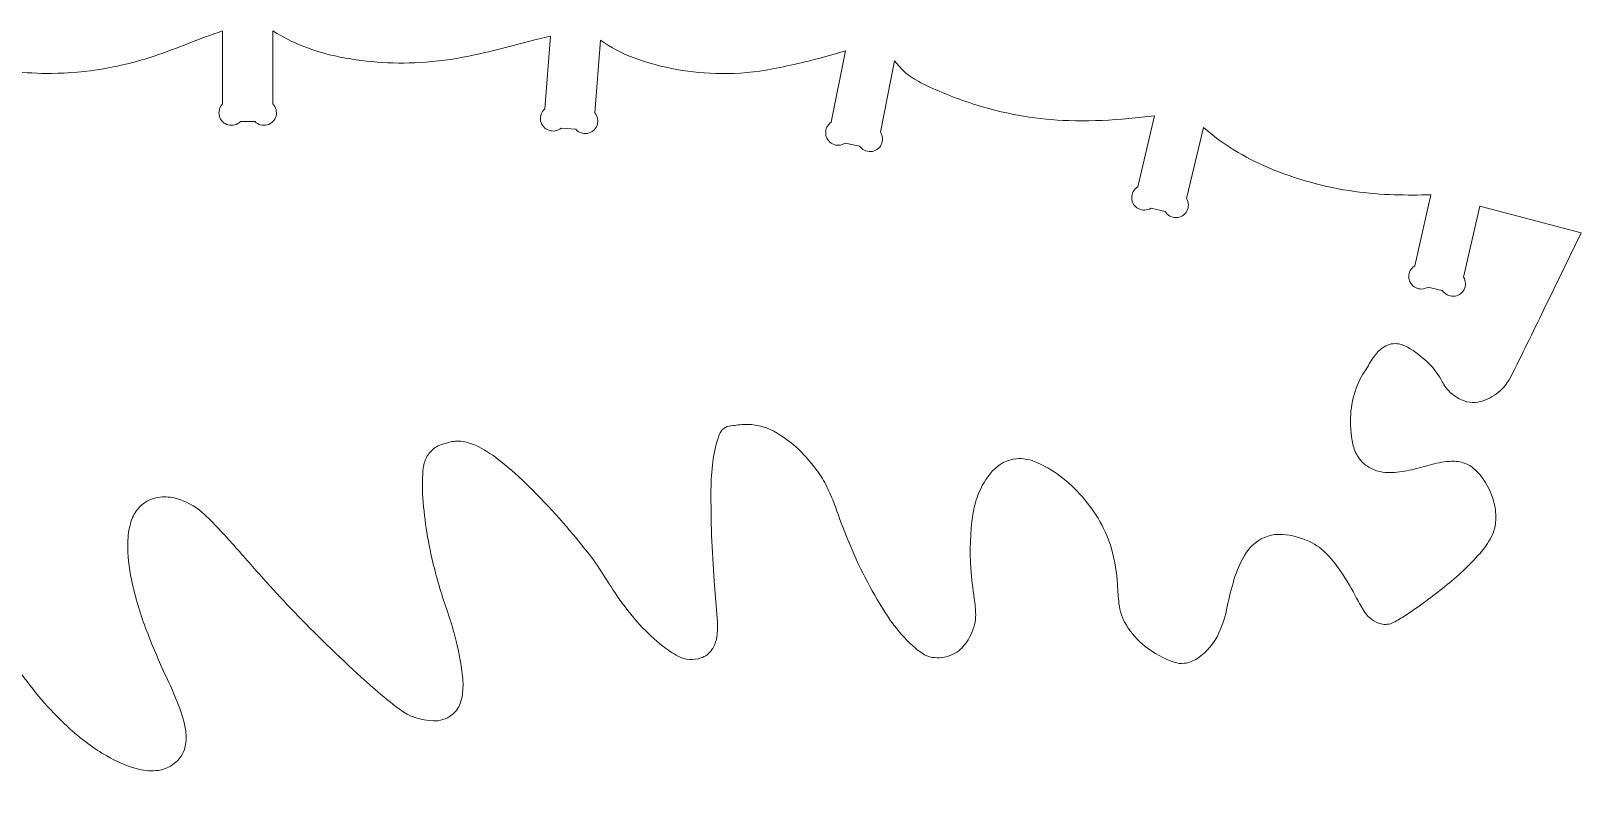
# Model space of a CAD drawing. Header units: centimetres. Extents: x -10.7 to 10.9, y -7.9 to 10.7.
# Drawn here: x -6.202 to -2.621, y -7.045 to -5.289 of the extents above; entities that cross this region are included whole.
import ezdxf

# ---------------------------------------------------------------- set-up
doc = ezdxf.new("R2010")
doc.units = ezdxf.units.CM
doc.header["$MEASUREMENT"] = 0
doc.layers.add('Capa 1', color=7, linetype='Continuous')

msp = doc.modelspace()

# ---------------------------------------------------------------- linework, layer by layer
at = {"layer": 'Capa 1', "color": 250, "lineweight": 18}
for points, knots in [([(-6.42526, -5.33746), (-6.39433, -5.34908), (-6.36272, -5.35878), (-6.3306, -5.36652), (-6.3306, -5.36652), (-6.27311, -5.38037), (-6.21416, -5.38711), (-6.15505, -5.38658), (-6.15505, -5.38658), (-6.1144, -5.38622), (-6.07383, -5.38263), (-6.03375, -5.37585), (-6.03375, -5.37585), (-5.99413, -5.36915), (-5.95512, -5.35929), (-5.91709, -5.34635), (-5.91709, -5.34635), (-5.89051, -5.3373), (-5.86415, -5.32761), (-5.83803, -5.31727), (-5.83803, -5.31727), (-5.81191, -5.30693), (-5.78552, -5.29734), (-5.75885, -5.28853)], [0, 0, 0, 0, 0.1428571, 0.1428571, 0.1428571, 0.1428571, 0.2857143, 0.2857143, 0.2857143, 0.2857143, 0.4285714, 0.4285714, 0.4285714, 0.4285714, 0.5714286, 0.5714286, 0.5714286, 0.5714286, 0.7142857, 0.7142857, 0.7142857, 0.7142857, 1, 1, 1, 1]), ([(-5.64301, -5.28853), (-5.59871, -5.31581), (-5.55007, -5.33531), (-5.49919, -5.34622), (-5.49919, -5.34622), (-5.43472, -5.36003), (-5.36872, -5.36513), (-5.30288, -5.3614), (-5.30288, -5.3614), (-5.26503, -5.35924), (-5.2274, -5.35431), (-5.19027, -5.34665), (-5.19027, -5.34665), (-5.16565, -5.34156), (-5.14115, -5.33584), (-5.11681, -5.32949)], [0, 0, 0, 0, 0.2, 0.2, 0.2, 0.2, 0.4, 0.4, 0.4, 0.4, 0.6, 0.6, 0.6, 0.6, 1, 1, 1, 1]), ([(-5.11681, -5.32949), (-5.11681, -5.32949), (-5.03469, -5.30854), (-5.03469, -5.30854), (-5.03469, -5.30854), (-5.03469, -5.30854), (-5.00146, -5.3007), (-5.00146, -5.3007), (-5.00146, -5.3007), (-5.00146, -5.3007), (-5.01455, -5.46877), (-5.01455, -5.46877)], [0, 0, 0, 0, 0.25, 0.25, 0.25, 0.25, 0.5, 0.5, 0.5, 0.5, 1, 1, 1, 1]), ([(-4.88596, -5.30971), (-4.86202, -5.32685), (-4.83587, -5.34067), (-4.80819, -5.35076), (-4.80819, -5.35076), (-4.7438, -5.37424), (-4.67588, -5.38652), (-4.60734, -5.38706), (-4.60734, -5.38706), (-4.56733, -5.38737), (-4.5274, -5.38369), (-4.48813, -5.37607), (-4.48813, -5.37607), (-4.44396, -5.36752), (-4.40015, -5.35721), (-4.3568, -5.34521)], [0, 0, 0, 0, 0.2, 0.2, 0.2, 0.2, 0.4, 0.4, 0.4, 0.4, 0.6, 0.6, 0.6, 0.6, 1, 1, 1, 1]), ([(-4.3568, -5.34521), (-4.3568, -5.34521), (-4.33797, -5.33989), (-4.33797, -5.33989), (-4.33797, -5.33989), (-4.33797, -5.33989), (-4.31998, -5.33475), (-4.31998, -5.33475), (-4.31998, -5.33475), (-4.31998, -5.33475), (-4.35286, -5.49954), (-4.35286, -5.49954)], [0, 0, 0, 0, 0.25, 0.25, 0.25, 0.25, 0.5, 0.5, 0.5, 0.5, 1, 1, 1, 1]), ([(-4.31998, -5.33475), (-4.31998, -5.33475), (-4.31989, -5.33422), (-4.31989, -5.33422), (-4.31989, -5.33422), (-4.31989, -5.33422), (-4.31915, -5.33451), (-4.31915, -5.33451), (-4.31915, -5.33451), (-4.31915, -5.33451), (-4.31998, -5.33475), (-4.31998, -5.33475)], [0, 0, 0, 0, 0.25, 0.25, 0.25, 0.25, 0.5, 0.5, 0.5, 0.5, 1, 1, 1, 1]), ([(-4.23929, -5.52218), (-4.23929, -5.52218), (-4.20651, -5.35767), (-4.20651, -5.35767), (-4.20651, -5.35767), (-4.20651, -5.35767), (-4.19111, -5.37521), (-4.19111, -5.37521)], [0, 0, 0, 0, 0.3333333, 0.3333333, 0.3333333, 0.3333333, 1, 1, 1, 1]), ([(-4.19111, -5.37521), (-4.18468, -5.3822), (-4.17747, -5.3884), (-4.16957, -5.3937), (-4.16957, -5.3937), (-4.15729, -5.40194), (-4.1444, -5.40924), (-4.13099, -5.41549), (-4.13099, -5.41549), (-4.09208, -5.43363), (-4.05194, -5.44901), (-4.01087, -5.46152), (-4.01087, -5.46152), (-3.9438, -5.48196), (-3.87433, -5.49344), (-3.80424, -5.49562), (-3.80424, -5.49562), (-3.76305, -5.49691), (-3.72183, -5.49574), (-3.68077, -5.49211)], [0, 0, 0, 0, 0.1666667, 0.1666667, 0.1666667, 0.1666667, 0.3333333, 0.3333333, 0.3333333, 0.3333333, 0.5, 0.5, 0.5, 0.5, 0.6666667, 0.6666667, 0.6666667, 0.6666667, 1, 1, 1, 1]), ([(-5.75885, -5.45709), (-5.76617, -5.46441), (-5.76903, -5.47507), (-5.76635, -5.48507), (-5.76635, -5.48507), (-5.76366, -5.49507), (-5.75585, -5.50287), (-5.74587, -5.50554), (-5.74587, -5.50554), (-5.73588, -5.50822), (-5.7252, -5.50536), (-5.71789, -5.49804)], [0, 0, 0, 0, 0.25, 0.25, 0.25, 0.25, 0.5, 0.5, 0.5, 0.5, 1, 1, 1, 1]), ([(-5.68396, -5.49804), (-5.67666, -5.50536), (-5.66598, -5.50822), (-5.656, -5.50554), (-5.656, -5.50554), (-5.64601, -5.50287), (-5.6382, -5.49507), (-5.63551, -5.48507), (-5.63551, -5.48507), (-5.63284, -5.47507), (-5.63569, -5.46441), (-5.64301, -5.45709)], [0, 0, 0, 0, 0.25, 0.25, 0.25, 0.25, 0.5, 0.5, 0.5, 0.5, 1, 1, 1, 1]), ([(-5.01455, -5.46877), (-5.02241, -5.47548), (-5.02609, -5.48589), (-5.02421, -5.49606), (-5.02421, -5.49606), (-5.02231, -5.50624), (-5.01513, -5.51462), (-5.00538, -5.51807), (-5.00538, -5.51807), (-4.99562, -5.52151), (-4.98478, -5.51951), (-4.97691, -5.51278)], [0, 0, 0, 0, 0.25, 0.25, 0.25, 0.25, 0.5, 0.5, 0.5, 0.5, 1, 1, 1, 1]), ([(-4.94309, -5.51541), (-4.93635, -5.52327), (-4.92595, -5.52695), (-4.91577, -5.52506), (-4.91577, -5.52506), (-4.90561, -5.52317), (-4.89721, -5.516), (-4.89377, -5.50624), (-4.89377, -5.50624), (-4.89032, -5.49648), (-4.89235, -5.48563), (-4.89908, -5.47777)], [0, 0, 0, 0, 0.25, 0.25, 0.25, 0.25, 0.5, 0.5, 0.5, 0.5, 1, 1, 1, 1]), ([(-4.35286, -5.49954), (-4.36147, -5.50529), (-4.36636, -5.51517), (-4.36568, -5.5255), (-4.36568, -5.5255), (-4.36502, -5.53583), (-4.3589, -5.54501), (-4.34961, -5.5496), (-4.34961, -5.5496), (-4.34034, -5.55417), (-4.32933, -5.55345), (-4.32071, -5.54771)], [0, 0, 0, 0, 0.25, 0.25, 0.25, 0.25, 0.5, 0.5, 0.5, 0.5, 1, 1, 1, 1]), ([(-3.68077, -5.49211), (-3.68077, -5.49211), (-3.64329, -5.48854), (-3.64329, -5.48854), (-3.64329, -5.48854), (-3.64329, -5.48854), (-3.60582, -5.48485), (-3.60582, -5.48485), (-3.60582, -5.48485), (-3.60582, -5.48485), (-3.64473, -5.64887), (-3.64473, -5.64887)], [0, 0, 0, 0, 0.25, 0.25, 0.25, 0.25, 0.5, 0.5, 0.5, 0.5, 1, 1, 1, 1]), ([(-3.49312, -5.51158), (-3.4484, -5.54995), (-3.39802, -5.58117), (-3.34375, -5.60411), (-3.34375, -5.60411), (-3.27966, -5.63117), (-3.21234, -5.64973), (-3.14344, -5.65932), (-3.14344, -5.65932), (-3.1131, -5.66354), (-3.08256, -5.66611), (-3.05195, -5.66705), (-3.05195, -5.66705), (-3.02372, -5.6679), (-2.99548, -5.66792), (-2.96725, -5.66713)], [0, 0, 0, 0, 0.2, 0.2, 0.2, 0.2, 0.4, 0.4, 0.4, 0.4, 0.6, 0.6, 0.6, 0.6, 1, 1, 1, 1]), ([(-4.28746, -5.55434), (-4.28172, -5.56295), (-4.27182, -5.56784), (-4.26148, -5.56716), (-4.26148, -5.56716), (-4.25116, -5.5665), (-4.24197, -5.56037), (-4.2374, -5.55108), (-4.2374, -5.55108), (-4.23281, -5.54181), (-4.23354, -5.5308), (-4.23929, -5.52218)], [0, 0, 0, 0, 0.25, 0.25, 0.25, 0.25, 0.5, 0.5, 0.5, 0.5, 1, 1, 1, 1]), ([(-3.64473, -5.64887), (-3.65352, -5.65431), (-3.65877, -5.66403), (-3.65847, -5.67437), (-3.65847, -5.67437), (-3.65817, -5.68471), (-3.65237, -5.6941), (-3.64327, -5.69901), (-3.64327, -5.69901), (-3.63416, -5.70392), (-3.62313, -5.7036), (-3.61432, -5.69817)], [0, 0, 0, 0, 0.25, 0.25, 0.25, 0.25, 0.5, 0.5, 0.5, 0.5, 1, 1, 1, 1]), ([(-3.5813, -5.70601), (-3.57587, -5.7148), (-3.56617, -5.72004), (-3.55583, -5.71974), (-3.55583, -5.71974), (-3.54548, -5.71944), (-3.53608, -5.71365), (-3.53117, -5.70455), (-3.53117, -5.70455), (-3.52627, -5.69544), (-3.52658, -5.68441), (-3.53202, -5.6756)], [0, 0, 0, 0, 0.25, 0.25, 0.25, 0.25, 0.5, 0.5, 0.5, 0.5, 1, 1, 1, 1]), ([(-2.89204, -5.85733), (-2.89204, -5.85733), (-2.85436, -5.69302), (-2.85436, -5.69302), (-2.85436, -5.69302), (-2.85436, -5.69302), (-2.73766, -5.72456), (-2.73766, -5.72456), (-2.73766, -5.72456), (-2.73766, -5.72456), (-2.6207, -5.75518), (-2.6207, -5.75518), (-2.6207, -5.75518), (-2.6207, -5.75518), (-2.69692, -5.91254), (-2.69692, -5.91254)], [0, 0, 0, 0, 0.2, 0.2, 0.2, 0.2, 0.4, 0.4, 0.4, 0.4, 0.6, 0.6, 0.6, 0.6, 1, 1, 1, 1]), ([(-3.00493, -5.83144), (-3.01371, -5.83694), (-3.01887, -5.84668), (-3.0185, -5.85702), (-3.0185, -5.85702), (-3.01811, -5.86736), (-3.01226, -5.87673), (-3.00311, -5.88157), (-3.00311, -5.88157), (-2.99396, -5.88641), (-2.98294, -5.886), (-2.97418, -5.88051)], [0, 0, 0, 0, 0.25, 0.25, 0.25, 0.25, 0.5, 0.5, 0.5, 0.5, 1, 1, 1, 1]), ([(-2.9411, -5.8881), (-2.9356, -5.89687), (-2.92586, -5.90202), (-2.91552, -5.90165), (-2.91552, -5.90165), (-2.90518, -5.90128), (-2.89582, -5.89542), (-2.89097, -5.88627), (-2.89097, -5.88627), (-2.88613, -5.87712), (-2.88654, -5.86609), (-2.89204, -5.85733)], [0, 0, 0, 0, 0.25, 0.25, 0.25, 0.25, 0.5, 0.5, 0.5, 0.5, 1, 1, 1, 1]), ([(-2.78689, -6.09437), (-2.79213, -6.10372), (-2.79885, -6.11217), (-2.80679, -6.11939), (-2.80679, -6.11939), (-2.81842, -6.12999), (-2.83208, -6.13811), (-2.84694, -6.14328), (-2.84694, -6.14328), (-2.86321, -6.14898), (-2.88107, -6.14818), (-2.89679, -6.1411), (-2.89679, -6.1411), (-2.90631, -6.13681), (-2.91503, -6.13098), (-2.9226, -6.12382), (-2.9226, -6.12382), (-2.93018, -6.11666), (-2.93651, -6.10829), (-2.94134, -6.09905), (-2.94134, -6.09905), (-2.94941, -6.08352), (-2.95985, -6.06936), (-2.97225, -6.05703), (-2.97225, -6.05703), (-2.98712, -6.04228), (-3.0038, -6.02951), (-3.0219, -6.01904), (-3.0219, -6.01904), (-3.02791, -6.01557), (-3.03447, -6.01313), (-3.04127, -6.01186), (-3.04127, -6.01186), (-3.05304, -6.00967), (-3.06518, -6.01201), (-3.07526, -6.01843), (-3.07526, -6.01843), (-3.08188, -6.02262), (-3.08782, -6.02781), (-3.09288, -6.03379), (-3.09288, -6.03379), (-3.10011, -6.04232), (-3.10645, -6.0516), (-3.11175, -6.06148)], [0, 0, 0, 0, 0.0833333, 0.0833333, 0.0833333, 0.0833333, 0.1666667, 0.1666667, 0.1666667, 0.1666667, 0.25, 0.25, 0.25, 0.25, 0.3333333, 0.3333333, 0.3333333, 0.3333333, 0.4166667, 0.4166667, 0.4166667, 0.4166667, 0.5, 0.5, 0.5, 0.5, 0.5833333, 0.5833333, 0.5833333, 0.5833333, 0.6666667, 0.6666667, 0.6666667, 0.6666667, 0.75, 0.75, 0.75, 0.75, 0.8333333, 0.8333333, 0.8333333, 0.8333333, 1, 1, 1, 1]), ([(-3.11806, -6.07171), (-3.12732, -6.08486), (-3.13481, -6.09918), (-3.14031, -6.11431), (-3.14031, -6.11431), (-3.14733, -6.13366), (-3.1515, -6.15391), (-3.15267, -6.17446), (-3.15267, -6.17446), (-3.154, -6.19756), (-3.15234, -6.22073), (-3.14773, -6.24341), (-3.14773, -6.24341), (-3.14558, -6.25391), (-3.1415, -6.26391), (-3.13566, -6.27292), (-3.13566, -6.27292), (-3.12817, -6.28447), (-3.11765, -6.29374), (-3.10524, -6.29971), (-3.10524, -6.29971), (-3.09187, -6.30614), (-3.07719, -6.30939), (-3.06236, -6.30919), (-3.06236, -6.30919), (-3.04723, -6.30897), (-3.03216, -6.30719), (-3.0174, -6.30382), (-3.0174, -6.30382), (-3.00198, -6.30031), (-2.98668, -6.2963), (-2.97152, -6.29179), (-2.97152, -6.29179), (-2.95634, -6.28725), (-2.94069, -6.28435), (-2.9249, -6.28314), (-2.9249, -6.28314), (-2.91412, -6.28229), (-2.90327, -6.28338), (-2.89288, -6.28634), (-2.89288, -6.28634), (-2.88426, -6.2888), (-2.87628, -6.29307), (-2.86949, -6.2989), (-2.86949, -6.2989), (-2.85836, -6.30842), (-2.84877, -6.31965), (-2.84109, -6.33214), (-2.84109, -6.33214), (-2.83006, -6.35014), (-2.82262, -6.3701), (-2.81919, -6.39093), (-2.81919, -6.39093), (-2.81719, -6.40325), (-2.81695, -6.41581), (-2.81852, -6.4282), (-2.81852, -6.4282), (-2.81983, -6.43843), (-2.82291, -6.44836), (-2.82765, -6.45753), (-2.82765, -6.45753), (-2.83478, -6.47134), (-2.84363, -6.48422), (-2.85401, -6.49581), (-2.85401, -6.49581), (-2.87881, -6.52354), (-2.90587, -6.54917), (-2.93493, -6.5724), (-2.93493, -6.5724), (-2.96443, -6.59599), (-2.99493, -6.61834), (-3.02631, -6.63934), (-3.02631, -6.63934), (-3.0353, -6.64534), (-3.04463, -6.65081), (-3.05426, -6.65568), (-3.05426, -6.65568), (-3.06302, -6.66013), (-3.07312, -6.66119), (-3.08262, -6.6587), (-3.08262, -6.6587), (-3.09827, -6.6546), (-3.11183, -6.64481), (-3.12066, -6.63126), (-3.12066, -6.63126), (-3.12742, -6.6209), (-3.13362, -6.6102), (-3.13928, -6.59921), (-3.13928, -6.59921), (-3.1498, -6.5788), (-3.16137, -6.55896), (-3.17396, -6.53975), (-3.17396, -6.53975), (-3.18351, -6.52521), (-3.19432, -6.51152), (-3.20625, -6.49886), (-3.20625, -6.49886), (-3.21814, -6.48627), (-3.23226, -6.47601), (-3.24794, -6.46862), (-3.24794, -6.46862), (-3.26767, -6.45931), (-3.28895, -6.45373), (-3.31072, -6.45216), (-3.31072, -6.45216), (-3.33346, -6.45052), (-3.35597, -6.45755), (-3.37371, -6.47188), (-3.37371, -6.47188), (-3.38369, -6.47993), (-3.39209, -6.48977), (-3.39847, -6.5009), (-3.39847, -6.5009), (-3.40858, -6.51855), (-3.41663, -6.53732), (-3.42242, -6.55683), (-3.42242, -6.55683), (-3.42848, -6.57725), (-3.43362, -6.59794), (-3.43784, -6.61883), (-3.43784, -6.61883), (-3.44205, -6.63977), (-3.44858, -6.66019), (-3.45729, -6.67968), (-3.45729, -6.67968), (-3.46796, -6.70357), (-3.48514, -6.72397), (-3.50685, -6.73857), (-3.50685, -6.73857), (-3.51595, -6.74469), (-3.52639, -6.74857), (-3.53728, -6.74991), (-3.53728, -6.74991), (-3.54508, -6.75088), (-3.553, -6.75006), (-3.56044, -6.7475), (-3.56044, -6.7475), (-3.58468, -6.73918), (-3.60732, -6.72677), (-3.62739, -6.71081), (-3.62739, -6.71081), (-3.64468, -6.69705), (-3.65944, -6.68039), (-3.67099, -6.66155), (-3.67099, -6.66155), (-3.68029, -6.64642), (-3.68616, -6.62943), (-3.68817, -6.61179), (-3.68817, -6.61179), (-3.68985, -6.59726), (-3.69102, -6.58267), (-3.69171, -6.56805), (-3.69171, -6.56805), (-3.69298, -6.54083), (-3.69735, -6.51385), (-3.70474, -6.48761), (-3.70474, -6.48761), (-3.71115, -6.46485), (-3.7203, -6.44294), (-3.73201, -6.42238), (-3.73201, -6.42238), (-3.75522, -6.3816), (-3.78636, -6.34591), (-3.82363, -6.31739), (-3.82363, -6.31739), (-3.84209, -6.30328), (-3.86241, -6.29174), (-3.88401, -6.28314), (-3.88401, -6.28314), (-3.89686, -6.27804), (-3.91072, -6.276), (-3.92449, -6.27723), (-3.92449, -6.27723), (-3.94627, -6.27919), (-3.96643, -6.28947), (-3.98081, -6.30595), (-3.98081, -6.30595), (-3.99504, -6.32228), (-4.00627, -6.34101), (-4.01395, -6.36127), (-4.01395, -6.36127), (-4.01949, -6.37586), (-4.02344, -6.39101), (-4.02573, -6.40645), (-4.02573, -6.40645), (-4.03181, -6.44759), (-4.03336, -6.48929), (-4.03032, -6.53078), (-4.03032, -6.53078), (-4.02863, -6.55395), (-4.02598, -6.57705), (-4.02238, -6.60003), (-4.02238, -6.60003), (-4.02046, -6.61239), (-4.01935, -6.62489), (-4.0191, -6.63741), (-4.0191, -6.63741), (-4.01896, -6.64522), (-4.01987, -6.65301), (-4.02183, -6.66057), (-4.02183, -6.66057), (-4.02607, -6.6769), (-4.03348, -6.69226), (-4.0436, -6.70575), (-4.0436, -6.70575), (-4.05211, -6.71708), (-4.06356, -6.72588), (-4.07672, -6.73117), (-4.07672, -6.73117), (-4.09019, -6.73659), (-4.10486, -6.73834), (-4.11924, -6.73619), (-4.11924, -6.73619), (-4.12779, -6.73492), (-4.13593, -6.73167), (-4.143, -6.72667), (-4.143, -6.72667), (-4.15788, -6.71616), (-4.17159, -6.70405), (-4.18385, -6.69057), (-4.18385, -6.69057), (-4.20023, -6.67256), (-4.21507, -6.65318), (-4.22816, -6.63263), (-4.22816, -6.63263), (-4.26174, -6.57994), (-4.29039, -6.52424), (-4.31373, -6.46626), (-4.31373, -6.46626), (-4.32411, -6.44044), (-4.33397, -6.41441), (-4.34329, -6.38819), (-4.34329, -6.38819), (-4.34831, -6.37405), (-4.35401, -6.36019), (-4.36041, -6.34662), (-4.36041, -6.34662), (-4.36657, -6.33354), (-4.37388, -6.32105), (-4.38225, -6.30927), (-4.38225, -6.30927), (-4.39604, -6.28985), (-4.4116, -6.27176), (-4.42876, -6.25521), (-4.42876, -6.25521), (-4.44576, -6.2388), (-4.46492, -6.22477), (-4.48569, -6.21351), (-4.48569, -6.21351), (-4.50702, -6.20194), (-4.53114, -6.1966), (-4.55537, -6.19806), (-4.55537, -6.19806), (-4.56656, -6.19875), (-4.57771, -6.19996), (-4.58879, -6.2017), (-4.58879, -6.2017), (-4.59495, -6.20266), (-4.60053, -6.20581), (-4.60454, -6.21057), (-4.60454, -6.21057), (-4.60797, -6.21466), (-4.61063, -6.21932), (-4.61242, -6.22435), (-4.61242, -6.22435), (-4.61926, -6.24372), (-4.62397, -6.26379), (-4.62645, -6.28421), (-4.62645, -6.28421), (-4.62905, -6.30563), (-4.63045, -6.32718), (-4.63061, -6.34876), (-4.63061, -6.34876), (-4.63113, -6.41928), (-4.62859, -6.48979), (-4.62299, -6.56007)], [0, 0, 0, 0, 0.0142857, 0.0142857, 0.0142857, 0.0142857, 0.0285714, 0.0285714, 0.0285714, 0.0285714, 0.0428571, 0.0428571, 0.0428571, 0.0428571, 0.0571429, 0.0571429, 0.0571429, 0.0571429, 0.0714286, 0.0714286, 0.0714286, 0.0714286, 0.0857143, 0.0857143, 0.0857143, 0.0857143, 0.1, 0.1, 0.1, 0.1, 0.1142857, 0.1142857, 0.1142857, 0.1142857, 0.1285714, 0.1285714, 0.1285714, 0.1285714, 0.1428571, 0.1428571, 0.1428571, 0.1428571, 0.1571429, 0.1571429, 0.1571429, 0.1571429, 0.1714286, 0.1714286, 0.1714286, 0.1714286, 0.1857143, 0.1857143, 0.1857143, 0.1857143, 0.2, 0.2, 0.2, 0.2, 0.2142857, 0.2142857, 0.2142857, 0.2142857, 0.2285714, 0.2285714, 0.2285714, 0.2285714, 0.2428571, 0.2428571, 0.2428571, 0.2428571, 0.2571429, 0.2571429, 0.2571429, 0.2571429, 0.2714286, 0.2714286, 0.2714286, 0.2714286, 0.2857143, 0.2857143, 0.2857143, 0.2857143, 0.3, 0.3, 0.3, 0.3, 0.3142857, 0.3142857, 0.3142857, 0.3142857, 0.3285714, 0.3285714, 0.3285714, 0.3285714, 0.3428571, 0.3428571, 0.3428571, 0.3428571, 0.3571429, 0.3571429, 0.3571429, 0.3571429, 0.3714286, 0.3714286, 0.3714286, 0.3714286, 0.3857143, 0.3857143, 0.3857143, 0.3857143, 0.4, 0.4, 0.4, 0.4, 0.4142857, 0.4142857, 0.4142857, 0.4142857, 0.4285714, 0.4285714, 0.4285714, 0.4285714, 0.4428571, 0.4428571, 0.4428571, 0.4428571, 0.4571429, 0.4571429, 0.4571429, 0.4571429, 0.4714286, 0.4714286, 0.4714286, 0.4714286, 0.4857143, 0.4857143, 0.4857143, 0.4857143, 0.5, 0.5, 0.5, 0.5, 0.5142857, 0.5142857, 0.5142857, 0.5142857, 0.5285714, 0.5285714, 0.5285714, 0.5285714, 0.5428571, 0.5428571, 0.5428571, 0.5428571, 0.5571429, 0.5571429, 0.5571429, 0.5571429, 0.5714286, 0.5714286, 0.5714286, 0.5714286, 0.5857143, 0.5857143, 0.5857143, 0.5857143, 0.6, 0.6, 0.6, 0.6, 0.6142857, 0.6142857, 0.6142857, 0.6142857, 0.6285714, 0.6285714, 0.6285714, 0.6285714, 0.6428571, 0.6428571, 0.6428571, 0.6428571, 0.6571429, 0.6571429, 0.6571429, 0.6571429, 0.6714286, 0.6714286, 0.6714286, 0.6714286, 0.6857143, 0.6857143, 0.6857143, 0.6857143, 0.7, 0.7, 0.7, 0.7, 0.7142857, 0.7142857, 0.7142857, 0.7142857, 0.7285714, 0.7285714, 0.7285714, 0.7285714, 0.7428571, 0.7428571, 0.7428571, 0.7428571, 0.7571429, 0.7571429, 0.7571429, 0.7571429, 0.7714286, 0.7714286, 0.7714286, 0.7714286, 0.7857143, 0.7857143, 0.7857143, 0.7857143, 0.8, 0.8, 0.8, 0.8, 0.8142857, 0.8142857, 0.8142857, 0.8142857, 0.8285714, 0.8285714, 0.8285714, 0.8285714, 0.8428571, 0.8428571, 0.8428571, 0.8428571, 0.8571429, 0.8571429, 0.8571429, 0.8571429, 0.8714286, 0.8714286, 0.8714286, 0.8714286, 0.8857143, 0.8857143, 0.8857143, 0.8857143, 0.9, 0.9, 0.9, 0.9, 0.9142857, 0.9142857, 0.9142857, 0.9142857, 0.9285714, 0.9285714, 0.9285714, 0.9285714, 0.9428571, 0.9428571, 0.9428571, 0.9428571, 0.9571429, 0.9571429, 0.9571429, 0.9571429, 0.9714286, 0.9714286, 0.9714286, 0.9714286, 1, 1, 1, 1]), ([(-5.25358, -6.24453), (-5.25874, -6.24608), (-5.26364, -6.24843), (-5.26812, -6.25145), (-5.26812, -6.25145), (-5.27548, -6.25641), (-5.28161, -6.263), (-5.28605, -6.27069), (-5.28605, -6.27069), (-5.29096, -6.2792), (-5.29406, -6.28862), (-5.29519, -6.29837), (-5.29519, -6.29837), (-5.29746, -6.31819), (-5.298, -6.33816), (-5.29681, -6.35807), (-5.29681, -6.35807), (-5.29358, -6.41154), (-5.28564, -6.46463), (-5.27307, -6.51671), (-5.27307, -6.51671), (-5.26437, -6.55276), (-5.25393, -6.58836), (-5.24175, -6.62338), (-5.24175, -6.62338), (-5.23521, -6.64225), (-5.22926, -6.6613), (-5.22394, -6.68054), (-5.22394, -6.68054), (-5.21489, -6.71326), (-5.20841, -6.74665), (-5.20457, -6.78039), (-5.20457, -6.78039), (-5.20299, -6.79429), (-5.2031, -6.80835), (-5.2049, -6.82222), (-5.2049, -6.82222), (-5.2058, -6.82919), (-5.20747, -6.83605), (-5.20989, -6.84265), (-5.20989, -6.84265), (-5.21378, -6.85323), (-5.22061, -6.8625), (-5.22958, -6.86933), (-5.22958, -6.86933), (-5.24192, -6.87873), (-5.25714, -6.88361), (-5.27264, -6.88312), (-5.27264, -6.88312), (-5.30078, -6.88226), (-5.32799, -6.87272), (-5.35054, -6.85585), (-5.35054, -6.85585), (-5.36994, -6.84134), (-5.38874, -6.82604), (-5.4069, -6.81001), (-5.4069, -6.81001), (-5.46188, -6.76145), (-5.51517, -6.711), (-5.56668, -6.65876), (-5.56668, -6.65876), (-5.6119, -6.61286), (-5.65566, -6.56556), (-5.69791, -6.51694), (-5.69791, -6.51694), (-5.72066, -6.49075), (-5.74377, -6.46489), (-5.76727, -6.43936), (-5.76727, -6.43936), (-5.77944, -6.42614), (-5.7923, -6.41353), (-5.80576, -6.40161), (-5.80576, -6.40161), (-5.82315, -6.38624), (-5.84379, -6.37504), (-5.86616, -6.36888), (-5.86616, -6.36888), (-5.87813, -6.36557), (-5.89059, -6.36447), (-5.90297, -6.36561), (-5.90297, -6.36561), (-5.92403, -6.36755), (-5.94331, -6.3782), (-5.95615, -6.39498), (-5.95615, -6.39498), (-5.96298, -6.40391), (-5.96807, -6.41402), (-5.97115, -6.42483), (-5.97115, -6.42483), (-5.97549, -6.43999), (-5.97779, -6.45563), (-5.97798, -6.4714), (-5.97798, -6.4714), (-5.97836, -6.49997), (-5.97551, -6.52849), (-5.9695, -6.55643), (-5.9695, -6.55643), (-5.96074, -6.59706), (-5.94887, -6.63693), (-5.93397, -6.67574), (-5.93397, -6.67574), (-5.9195, -6.71338), (-5.90364, -6.75049), (-5.88637, -6.78693), (-5.88637, -6.78693), (-5.87709, -6.80656), (-5.86845, -6.82651), (-5.86049, -6.84672), (-5.86049, -6.84672), (-5.85293, -6.86593), (-5.84746, -6.8859), (-5.84415, -6.90628), (-5.84415, -6.90628), (-5.84227, -6.91796), (-5.84261, -6.92992), (-5.84517, -6.94148), (-5.84517, -6.94148), (-5.84953, -6.96131), (-5.86228, -6.97829), (-5.88006, -6.98805), (-5.88006, -6.98805), (-5.89004, -6.99353), (-5.90105, -6.99688), (-5.91237, -6.99791), (-5.91237, -6.99791), (-5.9279, -6.9993), (-5.94356, -6.99773), (-5.95851, -6.99329), (-5.95851, -6.99329), (-5.98223, -6.98622), (-6.00503, -6.97637), (-6.02643, -6.96392), (-6.02643, -6.96392), (-6.05642, -6.94649), (-6.08452, -6.92594), (-6.11022, -6.90265), (-6.11022, -6.90265), (-6.15245, -6.86434), (-6.19037, -6.82151), (-6.22326, -6.77493), (-6.22326, -6.77493), (-6.22852, -6.76749), (-6.23344, -6.75981), (-6.23803, -6.75193), (-6.23803, -6.75193), (-6.25641, -6.72039), (-6.27692, -6.69015), (-6.29942, -6.66142), (-6.29942, -6.66142), (-6.32964, -6.62281), (-6.36231, -6.58619), (-6.39725, -6.55179), (-6.39725, -6.55179), (-6.41371, -6.53557), (-6.43089, -6.52007), (-6.44872, -6.50534), (-6.44872, -6.50534), (-6.46764, -6.48973), (-6.48792, -6.47586), (-6.50933, -6.46389), (-6.50933, -6.46389), (-6.5172, -6.45949), (-6.52573, -6.45636), (-6.53459, -6.45466), (-6.53459, -6.45466), (-6.54841, -6.45199), (-6.56272, -6.45489), (-6.57444, -6.4627), (-6.57444, -6.4627), (-6.58229, -6.46795), (-6.58944, -6.47414), (-6.59574, -6.48116), (-6.59574, -6.48116), (-6.6007, -6.4867), (-6.60535, -6.49252), (-6.60964, -6.49861), (-6.60964, -6.49861), (-6.61368, -6.50435), (-6.61691, -6.5106), (-6.61927, -6.51722), (-6.61927, -6.51722), (-6.62376, -6.52982), (-6.62653, -6.54295), (-6.62751, -6.5563), (-6.62751, -6.5563), (-6.62985, -6.58789), (-6.62932, -6.61963), (-6.62598, -6.65114), (-6.62598, -6.65114), (-6.62316, -6.67767), (-6.61908, -6.70404), (-6.61376, -6.73018), (-6.61376, -6.73018), (-6.60075, -6.79418), (-6.58419, -6.85742), (-6.56417, -6.9196), (-6.56417, -6.9196), (-6.5574, -6.94068), (-6.55015, -6.9616), (-6.54246, -6.98236), (-6.54246, -6.98236), (-6.53466, -7.00341), (-6.52642, -7.02431), (-6.51773, -7.04502)], [0, 0, 0, 0, 0.0192308, 0.0192308, 0.0192308, 0.0192308, 0.0384615, 0.0384615, 0.0384615, 0.0384615, 0.0576923, 0.0576923, 0.0576923, 0.0576923, 0.0769231, 0.0769231, 0.0769231, 0.0769231, 0.0961538, 0.0961538, 0.0961538, 0.0961538, 0.1153846, 0.1153846, 0.1153846, 0.1153846, 0.1346154, 0.1346154, 0.1346154, 0.1346154, 0.1538462, 0.1538462, 0.1538462, 0.1538462, 0.1730769, 0.1730769, 0.1730769, 0.1730769, 0.1923077, 0.1923077, 0.1923077, 0.1923077, 0.2115385, 0.2115385, 0.2115385, 0.2115385, 0.2307692, 0.2307692, 0.2307692, 0.2307692, 0.25, 0.25, 0.25, 0.25, 0.2692308, 0.2692308, 0.2692308, 0.2692308, 0.2884615, 0.2884615, 0.2884615, 0.2884615, 0.3076923, 0.3076923, 0.3076923, 0.3076923, 0.3269231, 0.3269231, 0.3269231, 0.3269231, 0.3461538, 0.3461538, 0.3461538, 0.3461538, 0.3653846, 0.3653846, 0.3653846, 0.3653846, 0.3846154, 0.3846154, 0.3846154, 0.3846154, 0.4038462, 0.4038462, 0.4038462, 0.4038462, 0.4230769, 0.4230769, 0.4230769, 0.4230769, 0.4423077, 0.4423077, 0.4423077, 0.4423077, 0.4615385, 0.4615385, 0.4615385, 0.4615385, 0.4807692, 0.4807692, 0.4807692, 0.4807692, 0.5, 0.5, 0.5, 0.5, 0.5192308, 0.5192308, 0.5192308, 0.5192308, 0.5384615, 0.5384615, 0.5384615, 0.5384615, 0.5576923, 0.5576923, 0.5576923, 0.5576923, 0.5769231, 0.5769231, 0.5769231, 0.5769231, 0.5961538, 0.5961538, 0.5961538, 0.5961538, 0.6153846, 0.6153846, 0.6153846, 0.6153846, 0.6346154, 0.6346154, 0.6346154, 0.6346154, 0.6538462, 0.6538462, 0.6538462, 0.6538462, 0.6730769, 0.6730769, 0.6730769, 0.6730769, 0.6923077, 0.6923077, 0.6923077, 0.6923077, 0.7115385, 0.7115385, 0.7115385, 0.7115385, 0.7307692, 0.7307692, 0.7307692, 0.7307692, 0.75, 0.75, 0.75, 0.75, 0.7692308, 0.7692308, 0.7692308, 0.7692308, 0.7884615, 0.7884615, 0.7884615, 0.7884615, 0.8076923, 0.8076923, 0.8076923, 0.8076923, 0.8269231, 0.8269231, 0.8269231, 0.8269231, 0.8461538, 0.8461538, 0.8461538, 0.8461538, 0.8653846, 0.8653846, 0.8653846, 0.8653846, 0.8846154, 0.8846154, 0.8846154, 0.8846154, 0.9038462, 0.9038462, 0.9038462, 0.9038462, 0.9230769, 0.9230769, 0.9230769, 0.9230769, 0.9423077, 0.9423077, 0.9423077, 0.9423077, 0.9615385, 0.9615385, 0.9615385, 0.9615385, 1, 1, 1, 1]), ([(-4.61589, -6.65513), (-4.615, -6.66809), (-4.6158, -6.68112), (-4.61827, -6.69387), (-4.61827, -6.69387), (-4.61996, -6.70258), (-4.62342, -6.71084), (-4.62843, -6.71816), (-4.62843, -6.71816), (-4.63461, -6.7272), (-4.64352, -6.734), (-4.65386, -6.7376), (-4.65386, -6.7376), (-4.67115, -6.74359), (-4.69018, -6.74207), (-4.70629, -6.73342), (-4.70629, -6.73342), (-4.71884, -6.72667), (-4.73078, -6.71888), (-4.742, -6.71012), (-4.742, -6.71012), (-4.76093, -6.69534), (-4.77855, -6.67896), (-4.79466, -6.66114), (-4.79466, -6.66114), (-4.81401, -6.63977), (-4.83182, -6.61704), (-4.84792, -6.59313), (-4.84792, -6.59313), (-4.85923, -6.57633), (-4.87029, -6.55938), (-4.8811, -6.54227), (-4.8811, -6.54227), (-4.89192, -6.52514), (-4.90361, -6.50858), (-4.91613, -6.49265), (-4.91613, -6.49265), (-4.95802, -6.43939), (-5.00317, -6.38879), (-5.05136, -6.34115), (-5.05136, -6.34115), (-5.07191, -6.32084), (-5.09345, -6.30157), (-5.11593, -6.2834), (-5.11593, -6.2834), (-5.13234, -6.27013), (-5.15005, -6.25852), (-5.16878, -6.24877), (-5.16878, -6.24877), (-5.17988, -6.24298), (-5.19189, -6.23911), (-5.20429, -6.23732), (-5.20429, -6.23732), (-5.20992, -6.23652), (-5.21561, -6.23629), (-5.22128, -6.23663), (-5.22128, -6.23663), (-5.2263, -6.23694), (-5.23128, -6.23783), (-5.2361, -6.23927)], [0, 0, 0, 0, 0.0625, 0.0625, 0.0625, 0.0625, 0.125, 0.125, 0.125, 0.125, 0.1875, 0.1875, 0.1875, 0.1875, 0.25, 0.25, 0.25, 0.25, 0.3125, 0.3125, 0.3125, 0.3125, 0.375, 0.375, 0.375, 0.375, 0.4375, 0.4375, 0.4375, 0.4375, 0.5, 0.5, 0.5, 0.5, 0.5625, 0.5625, 0.5625, 0.5625, 0.625, 0.625, 0.625, 0.625, 0.6875, 0.6875, 0.6875, 0.6875, 0.75, 0.75, 0.75, 0.75, 0.8125, 0.8125, 0.8125, 0.8125, 0.875, 0.875, 0.875, 0.875, 1, 1, 1, 1])]:
    msp.add_open_spline(points, degree=3, knots=knots, dxfattribs=at)
for points in [[(-5.75885, -5.28853), (-5.75885, -5.28853), (-5.75885, -5.45709), (-5.75885, -5.45709)], [(-5.64301, -5.45709), (-5.64301, -5.45709), (-5.64301, -5.28853), (-5.64301, -5.28853)], [(-4.89908, -5.47777), (-4.89908, -5.47777), (-4.88596, -5.30971), (-4.88596, -5.30971)], [(-5.71789, -5.49804), (-5.71789, -5.49804), (-5.68396, -5.49804), (-5.68396, -5.49804)], [(-4.97691, -5.51278), (-4.97691, -5.51278), (-4.94309, -5.51541), (-4.94309, -5.51541)], [(-3.53202, -5.6756), (-3.53202, -5.6756), (-3.49312, -5.51158), (-3.49312, -5.51158)], [(-4.32071, -5.54771), (-4.32071, -5.54771), (-4.28746, -5.55434), (-4.28746, -5.55434)], [(-2.96725, -5.66713), (-2.96725, -5.66713), (-3.00493, -5.83144), (-3.00493, -5.83144)], [(-3.61432, -5.69817), (-3.61432, -5.69817), (-3.5813, -5.70601), (-3.5813, -5.70601)], [(-2.97418, -5.88051), (-2.97418, -5.88051), (-2.9411, -5.8881), (-2.9411, -5.8881)], [(-2.69692, -5.91254), (-2.72225, -5.96502), (-2.74788, -6.01736), (-2.77381, -6.06956)], [(-3.11175, -6.06148), (-3.11175, -6.06148), (-3.11806, -6.07171), (-3.11806, -6.07171)], [(-2.77381, -6.06956), (-2.77381, -6.06956), (-2.78689, -6.09437), (-2.78689, -6.09437)], [(-5.2361, -6.23927), (-5.2361, -6.23927), (-5.25358, -6.24453), (-5.25358, -6.24453)], [(-4.62299, -6.56007), (-4.62299, -6.56007), (-4.61589, -6.65513), (-4.61589, -6.65513)]]:
    msp.add_open_spline(points, degree=3, dxfattribs=at)

doc.saveas('drawing.dxf')
